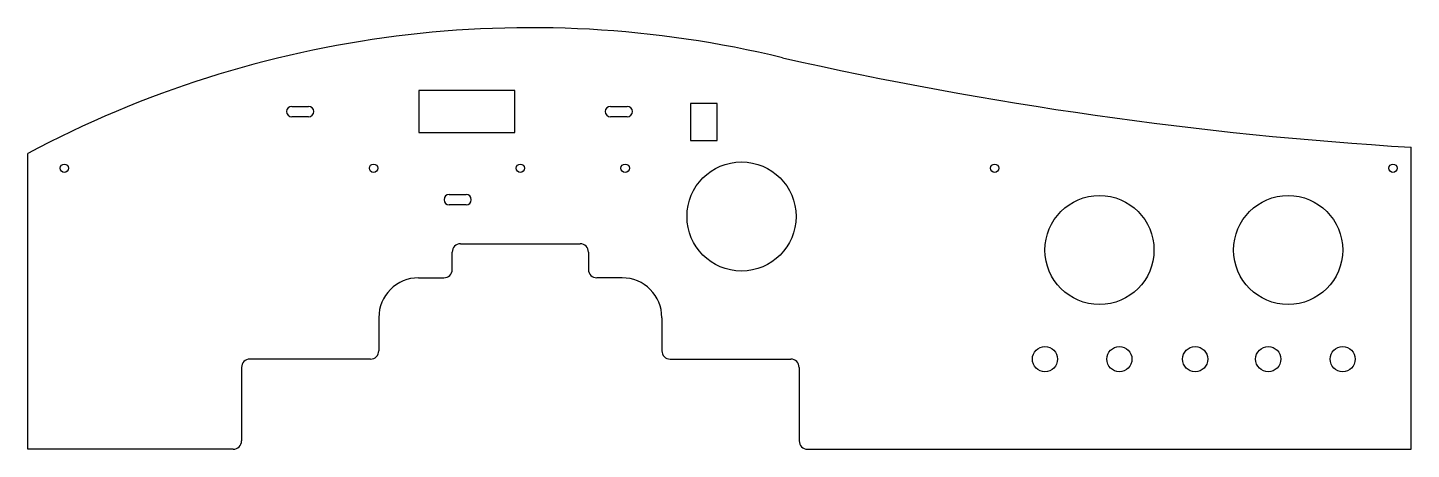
# Model space of a CAD drawing. Header units: inches. Extents: x 0 to 660, y 0 to 201.
import ezdxf

# ---------------------------------------------------------------- set-up
doc = ezdxf.new("R2010")
doc.units = ezdxf.units.IN
doc.header["$MEASUREMENT"] = 0
doc.layers.add('HOLES', color=10, linetype='Continuous')

msp = doc.modelspace()

# ---------------------------------------------------------------- linework, layer by layer
at = {"layer": 'HOLES'}
for p, q in [((0, 0), (0, 141)), ((660, 0), (660, 144)), ((202.5, 85.75), (202.5, 94)), ((206.5, 98), (263.5, 98)), ((267.5, 94), (267.5, 85.75)), ((186.5, 81.75), (198.5, 81.75)), ((283.5, 81.75), (271.5, 81.75)), ((167.5, 62.75), (167.5, 47)), ((302.5, 62.75), (302.5, 47)), ((163.5, 43), (106, 43)), ((306.5, 43), (364, 43)), ((102, 39), (102, 4)), ((368, 39), (368, 4)), ((98, 0), (0, 0)), ((372, 0), (470, 0)), ((470, 0), (660, 0))]:
    msp.add_line(p, q, dxfattribs=at)
for points in [[(186.59, 151), (232.41, 151), (232.41, 171), (186.59, 171)], [(316.15, 147.15), (328.85, 147.15), (328.85, 164.85), (316.15, 164.85)]]:
    msp.add_lwpolyline(points, close=True, dxfattribs=at)
for points in [[(126, 163.5), (134, 163.5)], [(134, 158.5), (126, 158.5)], [(278, 163.5), (286, 163.5)], [(286, 158.5), (278, 158.5)], [(201.1, 121.5), (209.1, 121.5)], [(209.1, 116.5), (201.1, 116.5)]]:
    msp.add_lwpolyline(points, dxfattribs=at)
for centre, radius in [((17.5, 134), 2), ((165, 134), 2), ((235, 134), 2), ((285, 134), 2), ((340.5, 111), 26), ((461.25, 134), 2), ((651.25, 134), 2), ((511.25, 95), 26), ((601.25, 95), 26), ((485.25, 43), 6), ((520.75, 43), 6), ((556.9, 43), 6), ((591.75, 43), 6), ((627.25, 43), 6)]:
    msp.add_circle(centre, radius, dxfattribs=at)
for centre, radius, start, end in [((240, -309), 510, 76.39104, 118.07249), ((774.54, 2024.78), 1884.27, 257.29077, 266.51484), ((126, 161), 2.5, 90, 270), ((134, 161), 2.5, 270, 90), ((278, 161), 2.5, 90, 270), ((286, 161), 2.5, 270, 90), ((201.1, 119), 2.5, 90, 270), ((209.1, 119), 2.5, 270, 90), ((206.5, 94), 4, 90, 180), ((263.5, 94), 4, 0, 90), ((186.5, 62.75), 19, 90, 180), ((198.5, 85.75), 4, 270, 0), ((271.5, 85.75), 4, 180, 270), ((283.5, 62.75), 19, 0, 90), ((163.5, 47), 4, 270, 0), ((306.5, 47), 4, 180, 270), ((106, 39), 4, 90, 180), ((364, 39), 4, 0, 90), ((98, 4), 4, 270, 0), ((372, 4), 4, 180, 270)]:
    msp.add_arc(centre, radius, start, end, dxfattribs=at)

doc.saveas('drawing.dxf')
